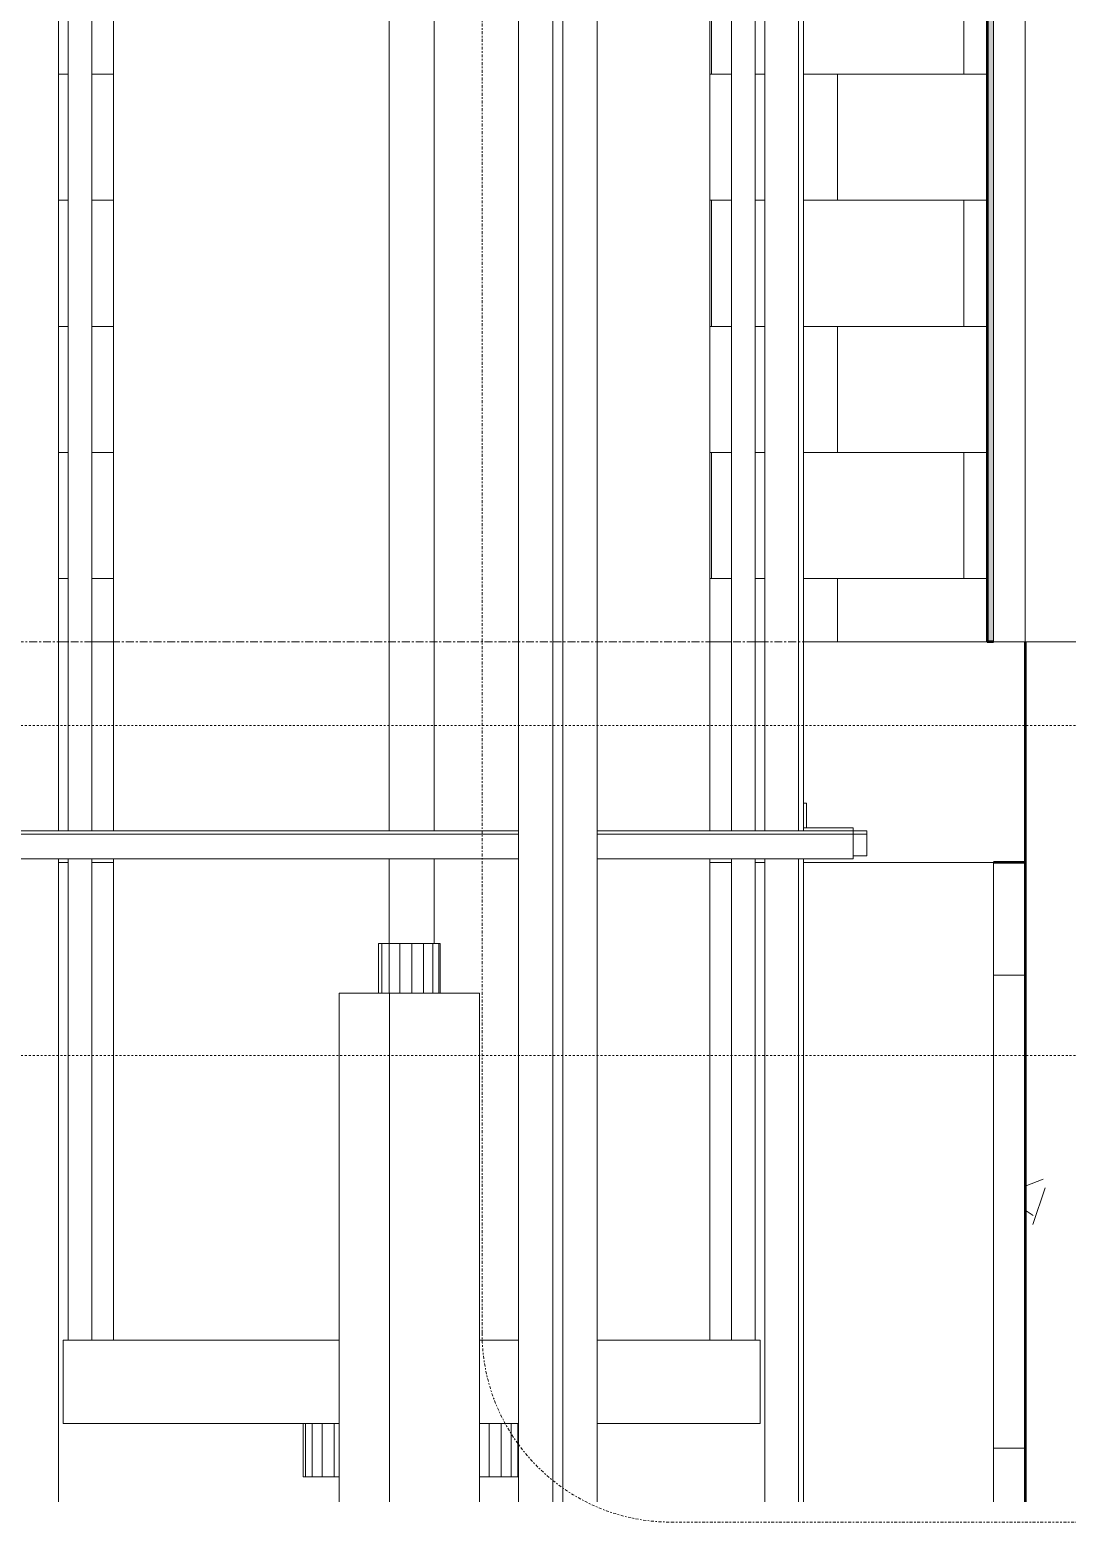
# Model space of a CAD drawing. Header units: inches. Extents: x 9661 to 15313, y -337 to 660.
# Drawn here: x 13571.5 to 13637.2, y -207.8 to -113.2 of the extents above; entities that cross this region are included whole.
import ezdxf

# ---------------------------------------------------------------- set-up
doc = ezdxf.new("R2010")
doc.units = ezdxf.units.IN
doc.header["$MEASUREMENT"] = 0
for name, pattern in [('Aligning Line 1_8_', [0.25, 0.125, -0.125]), ('Dash Dot 3_16_', [0.3125, 0.1875, -0.0625, 0, -0.0625]), ('Grid Line 1_2_', [0.875, 0.5, -0.125, 0.125, -0.125])]:
    doc.linetypes.add(name, pattern=pattern)
for name, color, linetype, lineweight in [('0-4', 130, 'Continuous', 5), ('0-6', 250, 'Continuous', 50), ('A-ANNO-SYMB-1', 150, 'Dash Dot 3_16_', 9), ('A-FLOR-LEVL-1', 51, 'Grid Line 1_2_', 9), ('A-GENM-1', 55, 'Continuous', 9), ('A-GENM-2', 250, 'Continuous', 50), ('A-WALL-2', 135, 'Continuous', 13), ('A-WALL-PATT-4', 55, 'Continuous', 9), ('C-TOPO', 7, 'Continuous', 9), ('C-TOPO-1', 7, 'Continuous', 50), ('C-TOPO-2', 55, 'Continuous', 9), ('G-ANNO-SYMB', 111, 'Aligning Line 1_8_', 9), ('G-IMPT-1', 20, 'Continuous', 9), ('Q-SPCQ-1', 7, 'Continuous', 9), ('S-FNDN-2', 250, 'Continuous', 50), ('S-FNDN-3', 135, 'Continuous', 13)]:
    doc.layers.add(name, color=color, linetype=linetype, lineweight=lineweight)

# ---------------------------------------------------------------- blocks, each defined once
blk = doc.blocks.new('CTR  - Topography_rvt-2-BUILDING SECTION - NORTH_SOUTH AT ELEVATOR AND COURTYARD - LOOKING EAST')
at = {"layer": 'C-TOPO'}
h = blk.add_hatch(dxfattribs=at)
h.set_pattern_fill('FP_49', color=256, style=0, pattern_type=2)
h.set_pattern_definition([(0, (-3012.324, 138.832), (24, 24), [24, -24]), (0, (-3012.324, 147.832), (24, 24), [24, -24]), (0, (-3012.324, 156.832), (24, 24), [24, -24]), (90, (-3009.324, 159.832), (-24, 24), [24, -24]), (90, (-3000.324, 159.832), (-24, 24), [24, -24]), (90, (-2991.324, 159.832), (-24, 24), [24, -24])])
h.paths.add_polyline_path([(-3442.885, -206.555), (-3439.749, -206.555), (-3439.749, -168), (-3477.324, -168), (-3477.324, -206.555), (-3452.173, -206.555)], flags=0)
h.paths.add_polyline_path([(-3485.324, -206.555), (-3485.324, -166.006), (-3487.324, -166.006), (-3487.324, -206.555)], flags=0)
at = {"layer": 'C-TOPO-1'}
blk.add_line((-3485.324, -166.006), (-3487.324, -166.006), dxfattribs=at)
at = {"layer": 'C-TOPO-2'}
for p, q in [((-3546.623, -166.006), (-3546, -166.006)), ((-3546.623, -166.006), (-3546, -166.006)), ((-3546, -166.006), (-3546.623, -166.006)), ((-3544.5, -166.006), (-3543.134, -166.006)), ((-3544.5, -166.006), (-3543.134, -166.006)), ((-3543.134, -166.006), (-3544.5, -166.006)), ((-3505.303, -166.006), (-3503.937, -166.006)), ((-3505.303, -166.006), (-3503.937, -166.006)), ((-3503.937, -166.006), (-3505.303, -166.006)), ((-3502.437, -166.006), (-3501.82, -166.006)), ((-3502.437, -166.006), (-3501.82, -166.006)), ((-3501.82, -166.006), (-3502.437, -166.006)), ((-3499.379, -166.006), (-3487.324, -166.006)), ((-3499.379, -166.006), (-3487.324, -166.006)), ((-3487.324, -166.006), (-3499.379, -166.006)), ((-3485.324, -166.006), (-3487.324, -166.006)), ((-3487.324, -183.327), (-3487.324, -166.006)), ((-3487.324, -201.422), (-3487.324, -166.006)), ((-3487.324, -206.555), (-3487.324, -183.327)), ((-3487.324, -206.555), (-3487.324, -201.422))]:
    blk.add_line(p, q, dxfattribs=at)
blk = doc.blocks.new('Otis_G2S_072320191620 - Duty_3500_Speed_150_Seismic_N_CwtLoc_L2_PitDepth_60_OpeningType_Front_CwtSafety_N_FRSAME_NPT-2319443-BUILDING SECTION - NORTH_SOUTH AT ELEVATOR AND COURTYARD - LOOKING EAST')
at = {"layer": 'G-IMPT-1'}
for p, q in [((-3546, -164), (-3546, -84.624)), ((-3544.5, -84.624), (-3544.5, -164)), ((-3525.653, -164), (-3525.653, -84.624)), ((-3522.783, -84.624), (-3522.783, -164)), ((-3503.937, -164), (-3503.937, -84.624)), ((-3502.437, -84.624), (-3502.437, -164)), ((-3543.134, -164), (-3543.134, -108.984)), ((-3505.303, -108.984), (-3505.303, -164)), ((-3546, -196.311), (-3546, -165.773)), ((-3544.5, -165.773), (-3544.5, -196.311)), ((-3543.134, -196.311), (-3543.134, -165.773)), ((-3525.653, -171.141), (-3525.653, -165.773)), ((-3522.783, -165.773), (-3522.783, -171.141)), ((-3505.303, -165.773), (-3505.303, -196.311)), ((-3503.937, -196.311), (-3503.937, -165.773)), ((-3502.437, -165.773), (-3502.437, -196.311)), ((-3526.332, -171.141), (-3526.12, -171.141)), ((-3526.332, -171.141), (-3526.332, -174.291)), ((-3526.12, -171.141), (-3525.642, -171.141)), ((-3526.12, -171.141), (-3526.12, -174.291)), ((-3525.642, -171.141), (-3524.97, -171.141)), ((-3525.642, -171.141), (-3525.642, -174.291)), ((-3524.97, -171.141), (-3524.207, -171.141)), ((-3524.97, -171.141), (-3524.97, -174.291)), ((-3524.207, -171.141), (-3523.469, -171.141)), ((-3524.207, -171.141), (-3524.207, -174.291)), ((-3523.469, -171.141), (-3522.868, -171.141)), ((-3523.469, -171.141), (-3523.469, -174.291)), ((-3522.868, -171.141), (-3522.496, -171.141)), ((-3522.868, -171.141), (-3522.868, -174.291)), ((-3522.496, -171.141), (-3522.409, -171.141)), ((-3522.496, -171.141), (-3522.496, -174.291)), ((-3522.409, -171.141), (-3522.409, -174.291)), ((-3525.615, -174.291), (-3528.822, -174.291)), ((-3528.822, -174.291), (-3528.822, -206.555)), ((-3525.615, -206.555), (-3525.615, -174.291)), ((-3519.92, -174.291), (-3525.615, -174.291)), ((-3519.92, -174.291), (-3519.92, -206.555)), ((-3546.31, -196.311), (-3528.822, -196.311)), ((-3546.31, -201.591), (-3546.31, -196.311)), ((-3519.92, -196.311), (-3517.45, -196.311)), ((-3512.45, -196.311), (-3502.127, -196.311)), ((-3502.127, -196.311), (-3502.127, -201.591)), ((-3528.822, -201.591), (-3546.31, -201.591)), ((-3531.107, -204.981), (-3531.107, -201.591)), ((-3530.957, -201.591), (-3530.957, -204.981)), ((-3530.53, -201.591), (-3530.53, -204.981)), ((-3529.892, -201.591), (-3529.892, -204.981)), ((-3529.138, -201.591), (-3529.138, -204.981)), ((-3517.45, -201.591), (-3519.92, -201.591)), ((-3519.298, -201.591), (-3519.298, -204.981)), ((-3518.545, -201.591), (-3518.545, -204.981)), ((-3517.906, -201.591), (-3517.906, -204.981)), ((-3517.48, -201.591), (-3517.48, -204.981)), ((-3502.127, -201.591), (-3512.45, -201.591)), ((-3530.957, -204.981), (-3531.107, -204.981)), ((-3530.53, -204.981), (-3530.957, -204.981)), ((-3529.892, -204.981), (-3530.53, -204.981)), ((-3529.138, -204.981), (-3529.892, -204.981)), ((-3528.822, -204.981), (-3529.138, -204.981)), ((-3519.298, -204.981), (-3519.92, -204.981)), ((-3518.545, -204.981), (-3519.298, -204.981)), ((-3517.906, -204.981), (-3518.545, -204.981)), ((-3517.48, -204.981), (-3517.906, -204.981))]:
    blk.add_line(p, q, dxfattribs=at)
blk = doc.blocks.new('Otis_G2S_072320191620 - Otis_G2S_072320191620-2295120-BUILDING SECTION - NORTH_SOUTH AT ELEVATOR AND COURTYARD - LOOKING EAST')
at = {"layer": 'A-GENM-1'}
blk.add_hatch(color=256, dxfattribs=at).paths.add_polyline_path([(-3487.73, -152), (-3487.324, -152), (-3487.324, -68), (-3487.73, -68), (-3487.73, -148.109)], flags=0)
for p, q in [((-3517.45, -206.555), (-3517.45, 394)), ((-3515.262, -206.555), (-3515.262, 394)), ((-3514.637, 394), (-3514.637, -206.555)), ((-3512.45, -206.555), (-3512.45, 394)), ((-3546.623, -164), (-3546.623, -45.773)), ((-3501.82, -164), (-3501.82, -45.773)), ((-3499.691, -164), (-3499.691, -45.773)), ((-3499.379, -162.23), (-3499.379, -45.773)), ((-3499.382, -162.23), (-3499.187, -162.23)), ((-3499.382, -162.23), (-3499.382, -163.805)), ((-3499.187, -163.805), (-3499.187, -162.23)), ((-3552.217, -164), (-3517.45, -164)), ((-3552.217, -164.195), (-3517.45, -164.195)), ((-3517.45, -164.195), (-3552.217, -164.195)), ((-3512.45, -164), (-3496.233, -164)), ((-3512.45, -164.195), (-3496.233, -164.195)), ((-3496.233, -164.195), (-3512.45, -164.195)), ((-3499.187, -163.805), (-3499.382, -163.805)), ((-3499.382, -163.805), (-3496.233, -163.805)), ((-3499.382, -163.805), (-3499.382, -164)), ((-3496.233, -164), (-3499.382, -164)), ((-3496.233, -164), (-3496.233, -163.805)), ((-3496.233, -164.195), (-3496.233, -164)), ((-3496.233, -164), (-3495.347, -164)), ((-3496.233, -165.773), (-3496.233, -164.195)), ((-3495.347, -164.195), (-3496.233, -164.195)), ((-3495.347, -164.195), (-3495.347, -164)), ((-3495.347, -165.574), (-3495.347, -164.195)), ((-3495.347, -165.574), (-3496.233, -165.574)), ((-3517.45, -165.773), (-3552.217, -165.773)), ((-3546.623, -206.555), (-3546.623, -165.773)), ((-3496.233, -165.773), (-3512.45, -165.773)), ((-3501.82, -206.555), (-3501.82, -165.773)), ((-3499.691, -206.555), (-3499.691, -165.773)), ((-3499.379, -206.555), (-3499.379, -165.773))]:
    blk.add_line(p, q, dxfattribs=at)
at = {"layer": 'A-GENM-2'}
for p in [(-3487.73, -68), (-3487.324, -152)]:
    blk.add_line(p, (-3487.73, -152), dxfattribs=at)
blk.add_blockref('Otis_G2S_072320191620 - Duty_3500_Speed_150_Seismic_N_CwtLoc_L2_PitDepth_60_OpeningType_Front_CwtSafety_N_FRSAME_NPT-2319443-BUILDING SECTION - NORTH_SOUTH AT ELEVATOR AND COURTYARD - LOOKING EAST', (0, 0))
blk = doc.blocks.new('Elevator Door-Center - 48_ x 84_-2010370-BUILDING SECTION - NORTH_SOUTH AT ELEVATOR AND COURTYARD - LOOKING EAST')
at = {"layer": 'Q-SPCQ-1'}
for p, q in [((-3477.324, 136), (-3477.324, 223.125)), ((-3477.324, 223.125), (-3476.324, 223.125)), ((-3476.324, 223.125), (-3476.324, 136)), ((-3487.324, 136), (-3487.324, 221.125)), ((-3487.324, 221.125), (-3485.324, 221.125)), ((-3485.324, 221.125), (-3485.324, 136)), ((-3485.324, 136), (-3485.324, 221.125)), ((-3485.324, 221.125), (-3477.324, 221.125)), ((-3487.324, 136), (-3485.324, 136)), ((-3477.324, 136), (-3485.324, 136)), ((-3476.324, 136), (-3477.324, 136))]:
    blk.add_line(p, q, dxfattribs=at)
blk = doc.blocks.new('CTR - 1st Phase -Stairs _ Elevators_rvt-2-BUILDING SECTION - NORTH_SOUTH AT ELEVATOR AND COURTYARD - LOOKING EAST')
at = {"layer": 'A-WALL-PATT-4'}
h = blk.add_hatch(dxfattribs=at)
h.set_pattern_fill('FP_71', color=256, style=0, pattern_type=2)
h.set_pattern_definition([(0, (-3481.324, -188), (0, 8), []), (90, (-3481.324, -188), (-8, 8), [8, -8])])
h.paths.add_polyline_path([(-3579.324, -152), (-3579.324, -12.625), (-3583.324, -12.625), (-3583.324, -152)], flags=0)
h.paths.add_polyline_path([(-3571.324, -152), (-3549.064, -152), (-3549.064, -45.773), (-3552.217, -45.773), (-3552.217, -45.574), (-3553.102, -45.574), (-3553.102, -44), (-3552.217, -44), (-3552.217, -43.805), (-3549.263, -43.805), (-3549.263, -42.23), (-3549.067, -42.23), (-3549.064, -1.773), (-3552.217, -1.773), (-3552.217, -1.574), (-3553.102, -1.574), (-3553.102, 0), (-3552.217, 0), (-3552.217, 0.195), (-3549.263, 0.195), (-3549.263, 1.77), (-3549.067, 1.77), (-3549.064, 134.227), (-3552.217, 134.227), (-3552.217, 134.426), (-3553.102, 134.426), (-3553.102, 136), (-3552.217, 136), (-3552.217, 136.195), (-3549.263, 136.195), (-3549.263, 137.77), (-3549.067, 137.77), (-3549.064, 266.227), (-3552.217, 266.227), (-3552.217, 266.426), (-3553.102, 266.426), (-3553.102, 268), (-3552.217, 268), (-3552.217, 268.195), (-3549.263, 268.195), (-3549.263, 269.77), (-3549.067, 269.77), (-3549.064, 373.227), (-3552.217, 373.227), (-3552.217, 373.426), (-3553.102, 373.426), (-3553.102, 375), (-3552.217, 375), (-3552.217, 375.195), (-3549.263, 375.195), (-3549.263, 376.77), (-3549.067, 376.77), (-3549.064, 394), (-3546.623, 394), (-3546.623, 375), (-3517.45, 375), (-3517.45, 394), (-3512.45, 394), (-3512.45, 375), (-3501.82, 375), (-3501.82, 394), (-3499.379, 394), (-3499.379, 376.77), (-3499.187, 376.77), (-3499.187, 375.195), (-3496.233, 375.195), (-3496.233, 375), (-3495.347, 375), (-3495.347, 373.426), (-3496.233, 373.426), (-3496.233, 373.227), (-3499.379, 373.227), (-3499.379, 269.77), (-3499.187, 269.77), (-3499.187, 268.195), (-3496.233, 268.195), (-3496.233, 268), (-3495.347, 268), (-3495.347, 266.426), (-3496.233, 266.426), (-3496.233, 266.227), (-3499.379, 266.227), (-3499.379, 137.77), (-3499.187, 137.77), (-3499.187, 136.195), (-3496.233, 136.195), (-3496.233, 136), (-3495.347, 136), (-3495.347, 134.426), (-3496.233, 134.426), (-3496.233, 134.227), (-3499.379, 134.227), (-3499.379, 1.77), (-3499.187, 1.77), (-3499.187, 0.195), (-3496.233, 0.195), (-3496.233, 0), (-3495.347, 0), (-3495.347, -1.574), (-3496.233, -1.574), (-3496.233, -1.773), (-3499.379, -1.773), (-3499.379, -42.23), (-3499.187, -42.23), (-3499.187, -43.805), (-3496.233, -43.805), (-3496.233, -44), (-3495.347, -44), (-3495.347, -45.574), (-3496.233, -45.574), (-3496.233, -45.773), (-3499.379, -45.773), (-3499.379, -152), (-3487.73, -152), (-3487.73, -68), (-3487.324, -68), (-3487.324, -66.875), (-3486.281, -66.875), (-3486.281, -66), (-3485.324, -66), (-3485.324, -35.016), (-3486.973, -35.016), (-3486.973, -33.957), (-3485.324, -33.957), (-3485.324, -17.059), (-3486.973, -17.059), (-3486.973, -16), (-3485.324, -16), (-3485.324, 0), (-3487.73, 0), (-3487.73, 84), (-3487.324, 84), (-3487.324, 85.125), (-3486.281, 85.125), (-3486.281, 86), (-3485.324, 86), (-3485.324, 136), (-3487.73, 136), (-3487.73, 220), (-3487.324, 220), (-3487.324, 221.125), (-3486.281, 221.125), (-3486.281, 222), (-3485.324, 222), (-3485.324, 268), (-3487.73, 268), (-3487.73, 352), (-3487.324, 352), (-3487.324, 353.125), (-3486.281, 353.125), (-3486.281, 354), (-3485.324, 354), (-3485.324, 452), (-3564.824, 452), (-3579.324, 451.698), (-3579.324, 0), (-3571.324, 0), (-3571.324, -149.817)], flags=0)
h.paths.add_polyline_path([(-3546.623, -152), (-3546, -152), (-3546, -84.624), (-3546.31, -84.624), (-3546.31, -76.984), (-3533.718, -76.984), (-3533.718, -76.444), (-3517.45, -76.444), (-3517.45, -45.773), (-3546.623, -45.773), (-3546.623, -149.002)], flags=0)
h.paths.add_polyline_path([(-3544.5, -152), (-3543.134, -152), (-3543.134, -108.984), (-3525.653, -108.984), (-3525.653, -84.624), (-3544.5, -84.624), (-3544.5, -148.932)], flags=0)
h.paths.add_polyline_path([(-3503.937, -152), (-3503.937, -84.624), (-3512.45, -84.624), (-3512.45, -108.984), (-3505.303, -108.984), (-3505.303, -152)], flags=0)
h.paths.add_polyline_path([(-3502.437, -152), (-3501.82, -152), (-3501.82, -45.773), (-3512.45, -45.773), (-3512.45, -76.984), (-3502.127, -76.984), (-3502.127, -84.624), (-3502.437, -84.624), (-3502.437, -147.544)], flags=0)
h.paths.add_polyline_path([(-3517.45, -108.984), (-3517.45, -84.624), (-3522.783, -84.624), (-3522.783, -108.984)], flags=0)
h.paths.add_polyline_path([(-3501.82, -44), (-3501.82, -1.773), (-3512.45, -1.773), (-3512.45, -44), (-3502.233, -44)], flags=0)
h.paths.add_polyline_path([(-3546.623, -44), (-3517.45, -44), (-3517.45, -1.773), (-3546.623, -1.773), (-3546.623, -27.044)], flags=0)
h.paths.add_polyline_path([(-3502.233, 0), (-3501.82, 0), (-3501.82, 134.227), (-3512.45, 134.227), (-3512.45, 0)], flags=0)
h.paths.add_polyline_path([(-3517.45, 0), (-3517.45, 134.227), (-3546.623, 134.227), (-3546.623, 0), (-3535.751, 0)], flags=0)
h.paths.add_polyline_path([(-3517.45, 136), (-3517.45, 266.227), (-3546.623, 266.227), (-3546.623, 136), (-3535.751, 136)], flags=0)
h.paths.add_polyline_path([(-3501.82, 136), (-3501.82, 266.227), (-3512.45, 266.227), (-3512.45, 136)], flags=0)
h.paths.add_polyline_path([(-3512.45, 268), (-3501.82, 268), (-3501.82, 373.227), (-3512.45, 373.227), (-3512.45, 343.621)], flags=0)
h.paths.add_polyline_path([(-3536.292, 268), (-3517.45, 268), (-3517.45, 373.227), (-3546.623, 373.227), (-3546.623, 268), (-3537.98, 268)], flags=0)
h.paths.add_polyline_path([(-3527.221, 422), (-3527.221, 422.375), (-3524.409, 422.375), (-3524.409, 426.375), (-3527.221, 426.375), (-3527.221, 426.75), (-3521.221, 426.75), (-3521.221, 426.375), (-3524.034, 426.375), (-3524.034, 422.375), (-3521.221, 422.375), (-3521.221, 422), (-3523.182, 422)], flags=0)
h = blk.add_hatch(dxfattribs=at)
h.set_pattern_fill('FP_66', color=256, style=0, pattern_type=2)
h.set_pattern_definition([(50, (-3012.324, 138.832), (27.5427, -2.4099), [2.88, -31.68]), (355, (-3012.324, 138.832), (-5.3278, 28.8843), [2.304, -25.344]), (100.451, (-3010.03, 138.63), (22.2153, 26.4739), [2.448, -26.924]), (46.184, (-3012.324, 146.512), (40.9819, -6.3564), [4.32, -47.52]), (96.636, (-3008.91, 145.982), (35.8907, 37.4062), [3.671, -40.386]), (351.184, (-3012.324, 146.51), (35.891, 37.4062), [3.456, -38.016]), (21, (-3008.484, 144.592), (22.921, -15.4607), [2.88, -31.68]), (326, (-3008.484, 144.592), (9.3435, 27.8457), [2.304, -25.344]), (71.451, (-3006.574, 143.303), (32.2648, 12.3844), [2.448, -26.924]), (37.5, (-3012.324, 138.832), (0.46686, 12.7827), [1.267, -23.77, 1.267, -24.461, -25.44]), (37.5, (-3012.324, 138.832), (0.46686, 12.7827), [-50.765, 1.267, -24.173]), (7.5, (-3012.324, 138.832), (10.1016, 15.1451), [1.267, -13.402, 1.267, -23.194, -9.696]), (7.5, (-3012.324, 138.832), (10.1016, 15.1451), [-39.13, 1.267, -8.429]), (327.5, (-3020.887, 138.832), (20.49916, -0.86578), [1.267, -8.333, 1.267, -28.685, -39.744]), (327.5, (-3020.887, 138.832), (20.49916, -0.86578), [-39.552, 1.267, -38.477]), (317.5, (-3024.727, 138.832), (22.3948, 3.8443), [1.267, -11.213, 1.267, -18.624, -28.224]), (317.5, (-3024.727, 138.832), (22.3948, 3.8443), [-32.371, 1.267, -26.957])])
h.paths.add_polyline_path([(-3485.324, -206.555), (-3477.324, -206.555), (-3477.324, -152), (-3485.324, -152), (-3485.324, -166.006)], flags=0)
at = {"layer": 'A-WALL-2'}
for p, q in [((-3546.623, -152), (-3546, -152)), ((-3544.5, -152), (-3543.134, -152)), ((-3505.303, -152), (-3503.937, -152)), ((-3502.437, -152), (-3501.82, -152)), ((-3499.379, -152), (-3487.73, -152))]:
    blk.add_line(p, q, dxfattribs=at)
at = {"layer": 'S-FNDN-2'}
blk.add_line((-3485.324, -152), (-3485.324, -206.555), dxfattribs=at)
at = {"layer": 'S-FNDN-3'}
for p, q in [((-3546, -152), (-3546.623, -152)), ((-3543.134, -152), (-3544.5, -152)), ((-3503.937, -152), (-3505.303, -152)), ((-3501.82, -152), (-3502.437, -152)), ((-3487.73, -152), (-3499.379, -152))]:
    blk.add_line(p, q, dxfattribs=at)
at = {"layer": '0-6'}
for name, p in [('Otis_G2S_072320191620 - Otis_G2S_072320191620-2295120-BUILDING SECTION - NORTH_SOUTH AT ELEVATOR AND COURTYARD - LOOKING EAST', (0, 0)), ('Elevator Door-Center - 48_ x 84_-2010370-BUILDING SECTION - NORTH_SOUTH AT ELEVATOR AND COURTYARD - LOOKING EAST', (0, -288))]:
    blk.add_blockref(name, p, dxfattribs=at)

msp = doc.modelspace()

# ---------------------------------------------------------------- linework, layer by layer
at = {"layer": 'A-ANNO-SYMB-1'}
for p, q in [((13600.138, 439.553), (13600.138, -195.85)), ((13612.138, -207.85), (13657.78, -207.85))]:
    msp.add_line(p, q, dxfattribs=at)
msp.add_arc((13612.138, -195.85), 12, 180, 270, dxfattribs=at)
at = {"layer": 'A-FLOR-LEVL-1'}
msp.add_line((12951.927, -152), (15288.943, -152), dxfattribs=at)
at = {"layer": 'G-ANNO-SYMB'}
for p, q in [((15193.023, -157.31), (13047.847, -157.31)), ((15193.023, -178.239), (13047.847, -178.239))]:
    msp.add_line(p, q, dxfattribs=at)

# ---------------------------------------------------------------- block references
at = {"layer": '0-4'}
for name in ['CTR - 1st Phase -Stairs _ Elevators_rvt-2-BUILDING SECTION - NORTH_SOUTH AT ELEVATOR AND COURTYARD - LOOKING EAST', 'CTR  - Topography_rvt-2-BUILDING SECTION - NORTH_SOUTH AT ELEVATOR AND COURTYARD - LOOKING EAST']:
    msp.add_blockref(name, (17119.892, 0), dxfattribs=at)

doc.saveas('drawing.dxf')
